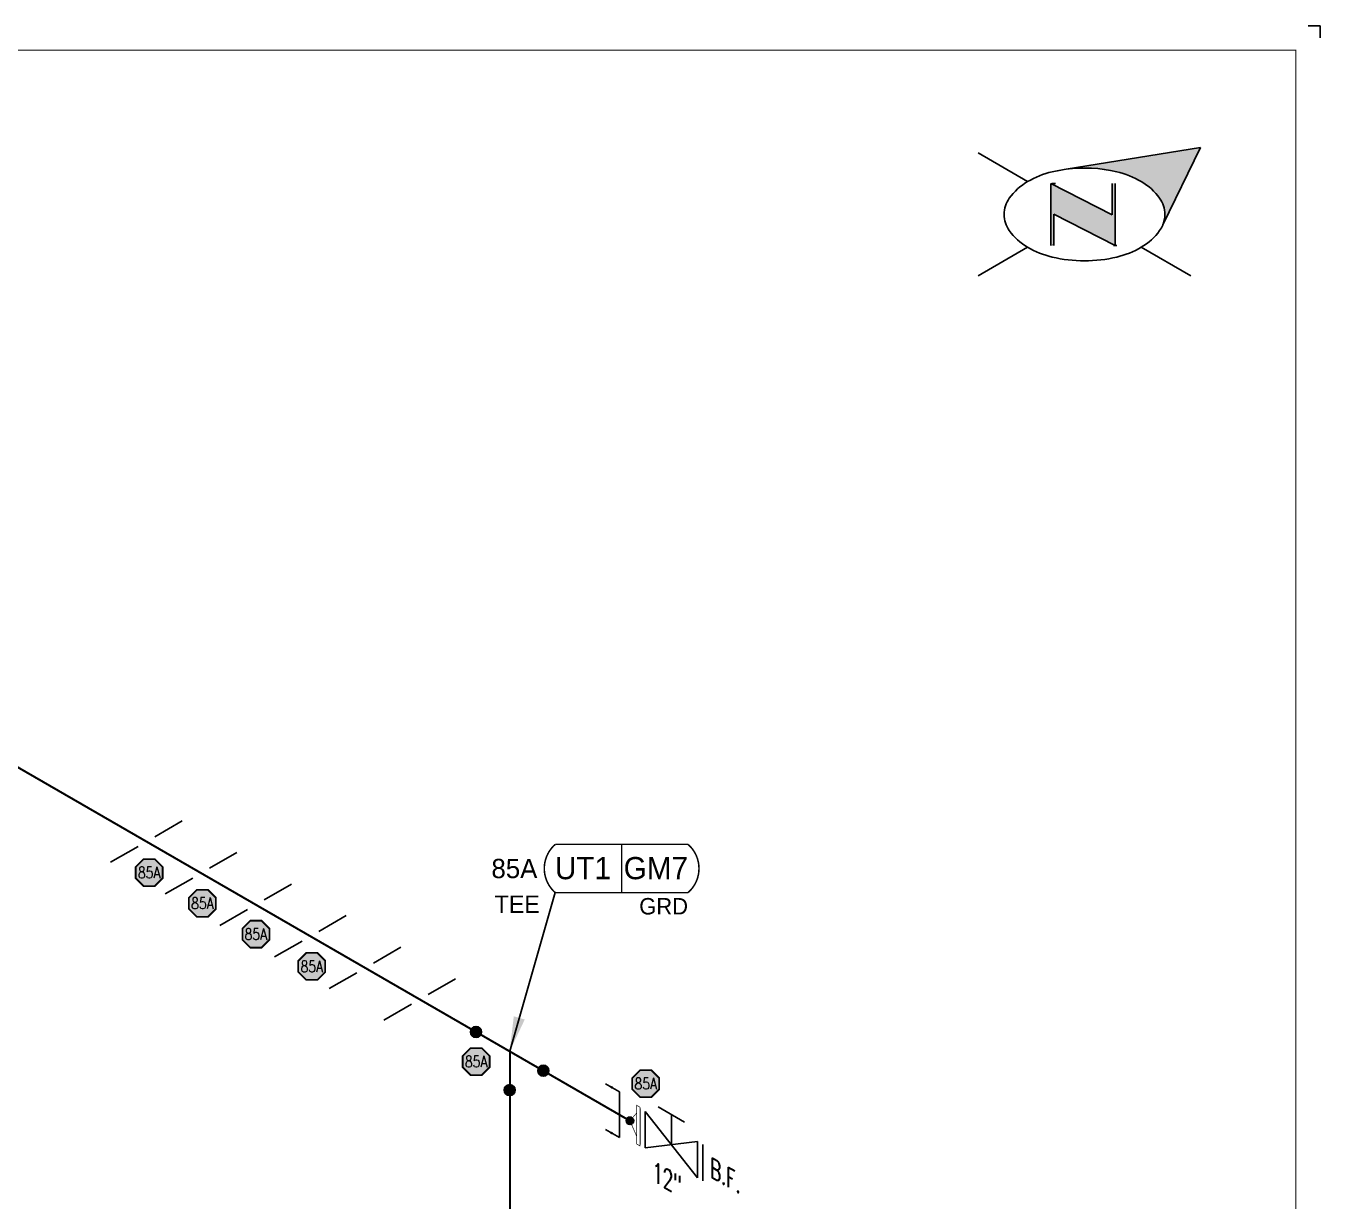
# Model space of a CAD drawing. Header units: inches. Extents: x 0.1 to 17.4, y 0.1 to 11.4.
# Drawn here: x 10.67 to 17.38, y 5.29 to 11.37 of the extents above; entities that cross this region are included whole.
import ezdxf
from ezdxf.enums import TextEntityAlignment as Align

# ---------------------------------------------------------------- set-up
doc = ezdxf.new("R2010")
doc.units = ezdxf.units.IN
doc.header["$MEASUREMENT"] = 0
for name, color, linetype in [('3', 1, 'Continuous'), ('BORDER', 3, 'Continuous'), ('COMP', 1, 'Continuous'), ('DL', 20, 'Continuous'), ('FITTINGS', 4, 'Continuous'), ('PART_PCML', 7, 'Continuous'), ('PART_SelectedCML_UT', 132, 'Continuous'), ('TEXT', 7, 'Continuous'), ('WELD POINTS', 41, 'Continuous'), ('Welds', 7, 'Continuous')]:
    doc.layers.add(name, color=color, linetype=linetype)
doc.layers.add('PIPE', color=7, linetype='Continuous', lineweight=30)
doc.styles.add('CMLPAS', font='')
doc.styles.add('PART_Standard', font='romans', dxfattribs={"width": 0.8, "height": 0.09})
doc.styles.add('Richmond', font='arial.ttf')
doc.styles.add('SIMPLEX', font='ROMANS')
doc.styles.get("Standard").update_dxf_attribs({"font": 'arial.ttf'})
doc.styles.get('CMLPAS').set_extended_font_data('Cordia New')
doc.dimstyles.new('Richmond', dxfattribs={"dimtxt": 0.18, "dimasz": 0.18, "dimexe": 0.18, "dimexo": 0.0625, "dimgap": 0.09, "dimtad": 0, "dimtih": 1, "dimtoh": 1, "dimdec": 4, "dimzin": 0, "dimdsep": 46, "dimtxsty": 'Richmond', "dimcen": 0.09, "dimadec": 0, "dimazin": 0, "dimtfac": 1, "dimtdec": 4, "dimtofl": 0, "dimtmove": 0, "dimatfit": 3, "dimfxl": 1, "dimtolj": 1, "dimtzin": 0, "dimarcsym": 0})
doc.dimstyles.get("Standard").update_dxf_attribs({"dimtxt": 0.18, "dimasz": 0.18, "dimexe": 0.18, "dimexo": 0.0625, "dimgap": 0.09, "dimtad": 0, "dimtih": 1, "dimtoh": 1, "dimdec": 4, "dimzin": 0, "dimdsep": 46, "dimtxsty": 'Standard', "dimcen": 0.09, "dimadec": 0, "dimazin": 0, "dimtfac": 1, "dimtdec": 4, "dimtofl": 0, "dimtmove": 0, "dimatfit": 3, "dimfxl": 1, "dimtolj": 1, "dimtzin": 0, "dimarcsym": 0})

# ---------------------------------------------------------------- blocks, each defined once
blk = doc.blocks.new('north2')
at = {"layer": 'BORDER'}
for points in [[(-0.706, -0.7673, -0.156851), (-0.679, -0.8512, -0.095667), (-0.6893, -0.9048), (-0.4945, -0.5044), (-1.1905, -0.6173, -0.092194), (-0.9281, -0.6306, -0.072341), (-0.8009, -0.6813, -0.106617)], [(-0.9381, -1.0109), (-0.9364, -1.0092), (-0.9364, -0.6907), (-0.9524, -0.6907), (-0.9524, -0.8533), (-1.2701, -0.6907), (-1.2701, -0.7067), (-1.2701, -1.0118), (-1.254, -1.0118), (-1.254, -0.8492)]]:
    blk.add_hatch(color=7, dxfattribs=at).paths.add_polyline_path(points)
at = {"layer": 'BORDER', "color": 7}
for p, q in [((-1.3895, -0.6813), (-1.6462, -0.5331)), ((-0.4945, -0.5044), (-1.1905, -0.6173)), ((-0.4945, -0.5044), (-0.6893, -0.9048)), ((-1.2701, -0.6907), (-1.2701, -1.0118)), ((-0.9524, -0.8533), (-1.2701, -0.6907)), ((-1.2701, -0.7067), (-1.2701, -0.6907)), ((-1.262, -0.6907), (-1.246, -0.6907)), ((-0.9524, -0.6907), (-0.9524, -0.8533)), ((-0.9364, -0.6907), (-0.9364, -1.0118)), ((-0.9364, -1.0118), (-1.254, -0.8492)), ((-1.254, -0.8492), (-1.254, -1.0118)), ((-1.3895, -1.0211), (-1.6462, -1.1694)), ((-1.2603, -1.0109), (-1.262, -1.0092)), ((-0.9283, -1.0118), (-0.9444, -1.0118)), ((-0.8009, -1.0211), (-0.5441, -1.1694))]:
    blk.add_line(p, q, dxfattribs=at)
for centre, radius, start, end in [((-1.1517, -1.0932), 0.4756, 103.44948, 120), ((-1.0952, -1.3294), 0.7185, 97.62035, 103.44948), ((-1.0952, -1.3294), 0.7185, 76.55052, 97.62035), ((-1.0387, -1.0932), 0.4756, 60, 76.55052), ((-1.2376, -0.9443), 0.3037, 120, 144.34287), ((-0.9527, -0.9443), 0.3037, 35.65713, 60), ((-1.3674, -0.8512), 0.144, 144.34287, 180), ((-0.823, -0.8512), 0.144, 360, 35.65713), ((-1.3674, -0.8512), 0.144, 180, 215.65713), ((-0.823, -0.8512), 0.144, 337.57958, 360), ((-1.2376, -0.7582), 0.3037, 215.65713, 240), ((-0.9527, -0.7582), 0.3037, 300, 324.34287), ((-0.823, -0.8512), 0.144, 324.34287, 337.55468), ((-1.1517, -0.6093), 0.4756, 240, 256.55052), ((-1.0952, -0.373), 0.7185, 256.55052, 270), ((-1.0952, -0.373), 0.7185, 270, 283.44948), ((-1.0387, -0.6093), 0.4756, 283.44948, 300)]:
    blk.add_arc(centre, radius, start, end, dxfattribs=at)
blk = doc.blocks.new('A$C6804a2e5')
blk.add_blockref('north2', (0, 0))
blk = doc.blocks.new('A$C860dd1f6')
at = {"layer": 'PIPE'}
blk.add_blockref('A$C6804a2e5', (0, 0), dxfattribs=at)
blk = doc.blocks.new('Border')
at = {"layer": 'BORDER', "const_width": 0.005}
blk.add_lwpolyline([(0.25, 0.25), (17.25, 0.25), (17.25, 11.25), (0.25, 11.25)], close=True, dxfattribs=at)
blk = doc.blocks.new('3_VALVE_FLANGE_GATE_30')
at = {"color": 0, "linetype": 'ByBlock', "lineweight": -2}
blk.add_wipeout([(-0.1624, -0.1875), (-0.1353, -0.1719), (0, 0), (0.1353, -0.0156), (0.1624, 0), (0.1624, 0.1875), (0.1353, 0.1719), (0, 0), (-0.1353, 0.0156), (-0.1624, 0)], dxfattribs=at)
for p, q in [((0.1353, 0.1719), (-0.1353, -0.1719)), ((0.0677, 0.1953), (-0.0677, 0.1172)), ((0, 0), (0, 0.1563)), ((0.1353, 0.1719), (0.1353, -0.0156)), ((0.1624, 0.1875), (0.1624, 0)), ((-0.1624, 0), (-0.1624, -0.1875)), ((-0.1353, 0.0156), (-0.1353, -0.1719)), ((0.1353, -0.0156), (-0.1353, 0.0156))]:
    blk.add_line(p, q, dxfattribs=at)
blk = doc.blocks.new('1_Text_330')
at = {"layer": 'TEXT', "style": 'PART_Standard', "oblique": 330, "width": 0.8}
blk.add_attdef('3/4"', (0, 0), '', height=0.09, rotation=330, dxfattribs=at)
blk = doc.blocks.new('AM9A04')
at = {"const_width": 0.01}
blk.add_lwpolyline([(-0.05, -0.144), (-0.15, 0.087), (-0.05, 0.202)], dxfattribs=at)
at = {"linetype": 'Continuous', "const_width": 0.01}
blk.add_lwpolyline([(0, -0.289), (0, 0.289), (-0.05, 0.318), (-0.05, -0.26)], close=True, dxfattribs=at)
blk = doc.blocks.new('A09')
at = {"layer": 'Welds'}
h = blk.add_hatch(color=256, dxfattribs=at)
h.dxf.hatch_style = 1
h.paths.add_polyline_path([(-0.03, 0, 1), (0.03, 0, 1)])
blk.add_circle((0, 0), 0.03, dxfattribs=at)
blk = doc.blocks.new('*U95')
blk.add_wipeout([(0.052, -0.03), (0.0173, -0.07), (0.0173, -0.1101), (0, -0.1001), (0, 0.1001), (0.0173, 0.0901), (0.0173, 0.05)]).dxf.layer = 'COMP'
at = {"layer": '3', "xscale": 0.65, "yscale": 0.65, "zscale": 0.65}
blk.add_blockref('A09', (0.052, -0.03), dxfattribs=at)
at = {"layer": 'COMP', "xscale": 0.3466300616258731, "yscale": 0.3466300616258731, "zscale": 0.3466300616258731, "rotation": 180}
blk.add_blockref('AM9A04', (0, 0), dxfattribs=at)
blk = doc.blocks.new('2_WELD_SINGLE_00')
at = {"linetype": 'ByBlock', "lineweight": -2}
h = blk.add_hatch(color=0, dxfattribs=at)
edge = h.paths.add_edge_path()
edge.add_arc((0, 0), 0.0286, 0, 360)
at = {"color": 0, "linetype": 'ByBlock', "lineweight": -2}
blk.add_circle((0, 0), 0.0286, dxfattribs=at)
blk = doc.blocks.new('*U98')
at = {"layer": 'WELD POINTS'}
for p, rotation in [((-0.174, 0.1004), 59.99999999999959), ((0.174, -0.1004), 150)]:
    blk.add_blockref('2_WELD_SINGLE_00', p, dxfattribs=dict(at, rotation=rotation))
blk.add_blockref('2_WELD_SINGLE_00', (0, -0.2009), dxfattribs=at)
blk = doc.blocks.new('4_SUPPORT_I-BEAM_30')
at = {"color": 0, "linetype": 'ByBlock', "lineweight": -2}
for p, q in [((-0.0435, 0.0251), (-0.1857, 0.1072)), ((0.1857, -0.1072), (0.0435, -0.0251))]:
    blk.add_line(p, q, dxfattribs=at)
blk = doc.blocks.new('PART_PCML')
blk.add_hatch(color=0).paths.add_polyline_path([(-0.0699, -0.029), (-0.029, -0.0699), (0.029, -0.0699), (0.0699, -0.029), (0.0699, 0.029), (0.029, 0.0699), (-0.029, 0.0699), (-0.0699, 0.029)])
at = {"color": 7, "const_width": 0.009}
blk.add_lwpolyline([(-0.0699, 0.029), (-0.029, 0.0699), (0.029, 0.0699), (0.0699, 0.029), (0.0699, -0.029), (0.029, -0.0699), (-0.029, -0.0699), (-0.0699, -0.029), (-0.0699, 0.029), (-0.029, 0.0699)], dxfattribs=at)
at = {"color": 18, "true_color": 0x000000}
blk.add_lwpolyline([(-0.029, 0.0699), (-0.0699, 0.029), (-0.0699, -0.029), (-0.029, -0.0699), (0.029, -0.0699), (0.0699, -0.029), (0.0699, 0.029), (0.029, 0.0699)], close=True, dxfattribs=at)
at = {"color": 7, "true_color": 0xffffff, "style": 'SIMPLEX', "width": 0.8, "flags": 1}
for tag, p in [('CIRCUIT', (-0.0939, 0.0889)), ('DM', (-0.0527, -0.1332)), ('TYPE', (-0.0749, -0.2043))]:
    blk.add_attdef(tag, p, '', height=0.0586, dxfattribs=at)
at = {"color": 7, "true_color": 0xffffff, "style": 'SIMPLEX', "width": 0.8}
blk.add_attdef('DMDISP', text='', height=0.0586, dxfattribs=at).set_placement((0, 0), align=Align.MIDDLE_CENTER)
blk = doc.blocks.new('CMLPAS')
at = {"const_width": 0.008}
blk.add_lwpolyline([(0.0625, 0.125, 0.454441), (0.0625, -0.125), (0.75, -0.125, 0.454441), (0.75, 0.125)], format="xyb", close=True, dxfattribs=at)
blk.add_lwpolyline([(0.4063, -0.125), (0.4063, 0.125)], dxfattribs=at)
at = {"style": 'CMLPAS', "flags": 1}
for tag, p in [('STATE', (0.75, 0.6229)), ('DL', (0.75, 0.4817)), ('CIRCUIT', (0.75, 0.3405)), ('SUBSINTERVAL(MONTHS)', (-0.0251, -0.3355)), ('OLD_ID', (0.75, -0.3366)), ('OLD_NDE', (0.75, -0.4778)), ('OLD_ENTY', (0.7411, -0.6357)), ('SIZE', (0.7473, -0.7611)), ('SPEC', (0.7473, -0.9022)), ('JUSTIFY', (0.7473, -1.0434)), ('COMMENTS', (0.7473, -1.1846)), ('OLD_ASSET', (0.75, -1.3262)), ('SCHED', (0.7371, -1.4689)), ('NOM_THICK', (0.7521, -1.6102)), ('CORR_ALLOW', (0.763, -1.7453)), ('TML_STATUS', (0.7723, -1.8777)), ('FLOW_ORDER', (0.7785, -2.1301))]:
    blk.add_attdef(tag, text='', height=0.1, dxfattribs=at).set_placement(p, align=Align.MIDDLE_RIGHT)
at = {"style": 'CMLPAS'}
for tag, height, p in [('CHILD', 0.25, (0.75, 0.269)), ('###', 0.115, (0.75, 0.002)), ('ACCESS', 0.085, (0.75, -0.1954))]:
    blk.add_attdef(tag, text='', height=height, dxfattribs=at).set_placement(p, align=Align.MIDDLE_RIGHT)
at = {"color": 152, "style": 'CMLPAS'}
for tag, height, p in [('SPECIAL', 0.085, (0.4055, 0.1897)), ('DM-TYPE', 0.1, (-0.03, 0)), ('COMP', 0.09, (-0.0174, -0.185))]:
    blk.add_attdef(tag, text='', height=height, dxfattribs=at).set_placement(p, align=Align.MIDDLE_RIGHT)
at = {"style": 'CMLPAS'}
blk.add_attdef('NDE', text='', height=0.115, dxfattribs=at).set_placement((0.206, 0.002), align=Align.MIDDLE_CENTER)
blk = doc.blocks.new('*U101')
at = {"color": 20, "linetype": 'ByBlock', "ltscale": 0.7}
blk.add_line((0.0541, -0.1498), (0.0541, 0.0873), dxfattribs=at)
for points in [[(0.1257, 0.0459), (0.0541, 0.0873)], [(0.1257, -0.1911), (0.0541, -0.1498)]]:
    blk.add_leader(points, dimstyle='Richmond', override={"dimasz": 0.04, "dimgap": 0.09, "dimtad": 0}, dxfattribs=at)

msp = doc.modelspace()

# ---------------------------------------------------------------- linework, layer by layer
for p, q in [((17.3125, 11.375), (17.375, 11.375)), ((17.375, 11.375), (17.375, 11.3125))]:
    msp.add_line(p, q)
at = {"layer": 'PIPE'}
for p, q in [((13.8012, 5.706), (8.2323, 8.9212)), ((13.1785, 6.0655), (13.1785, 4.9406))]:
    msp.add_line(p, q, dxfattribs=at)

# ---------------------------------------------------------------- block references
at = {"layer": 'BORDER'}
for name, p in [('Border', (0, 0)), ('A$C860dd1f6', (17.25, 11.25))]:
    msp.add_blockref(name, p, dxfattribs=at)
at = {"layer": 'DL', "rotation": 180}
msp.add_blockref('*U101', (13.8012, 5.706), dxfattribs=at)
at = {"layer": 'FITTINGS', "xscale": -1}
for p in [(11.2975, 7.1515), (11.5806, 6.988), (11.8637, 6.8246), (12.1469, 6.6611), (12.43, 6.4976), (12.7131, 6.3342)]:
    msp.add_blockref('4_SUPPORT_I-BEAM_30', p, dxfattribs=at)
at = {"layer": 'PART_PCML', "color": 13}
for p in [(11.3117, 6.9911), (11.5874, 6.832), (11.8643, 6.6721), (12.1538, 6.505), (13.0049, 6.0125), (13.8831, 5.8982)]:
    msp.add_blockref('PART_PCML', p, dxfattribs=at).add_auto_attribs({'DMDISP': '85A'})
at = {"layer": 'PART_SelectedCML_UT'}
msp.add_blockref('CMLPAS', (13.352, 7.0121), dxfattribs=at).add_auto_attribs({'###': 'GM7', 'NDE': 'UT1', 'DM-TYPE': '85A', 'COMP': 'TEE', 'ACCESS': 'GRD'})
at = {"layer": 'TEXT'}
msp.add_blockref('1_Text_330', (14.2166, 5.4166), dxfattribs=at).add_auto_attribs({'3/4"': 'B.F.'})
at = {"layer": 'WELD POINTS'}
msp.add_blockref('*U98', (13.1785, 6.0655), dxfattribs=at)

# ---------------------------------------------------------------- leaders
at = {"layer": 'PART_SelectedCML_UT'}
msp.add_leader([(13.1785, 6.0655), (13.4145, 6.8871)], dimstyle='Standard', dxfattribs=at)

# ---------------------------------------------------------------- next in the draw order: block references
at = {"layer": 'FITTINGS', "xscale": -1}
msp.add_blockref('3_VALVE_FLANGE_GATE_30', (14.0156, 5.5822), dxfattribs=at)

# ---------------------------------------------------------------- next in the draw order: block references
at = {"layer": 'COMP', "ltscale": 0.65, "rotation": 180}
msp.add_blockref('*U95', (13.8532, 5.6759), dxfattribs=at)
at = {"layer": 'TEXT'}
msp.add_blockref('1_Text_330', (13.9182, 5.3965), dxfattribs=at).add_auto_attribs({'3/4"': '12"'})

doc.saveas('drawing.dxf')
